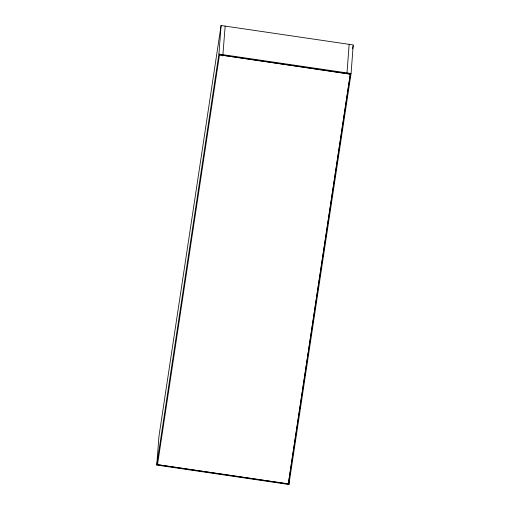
<?xml version="1.0" encoding="UTF-8"?>
<svg xmlns="http://www.w3.org/2000/svg" width="510" height="510" viewBox="0 0 510 510"><rect width="100%" height="100%" fill="white"/><g stroke="black" fill="none" stroke-linecap="round" stroke-linejoin="round"><path stroke-width="0.76" d="M156.768 465.063L158.929 436.483L221.085 25.5L353.232 44.937L351.071 73.516L288.915 484.5L156.768 465.063L218.924 54.079L221.085 25.5M157.513 464.674L288.341 483.913L157.513 464.674L219.491 54.819L350.313 74.058L288.341 483.913M219.491 54.819L350.3 74.218M225.159 26.099L222.8 55.998M288.915 484.5L289.215 480.528M346.998 72.917L349.159 44.338M352.633 48.871L353.111 45.721M288.348 483.76L350.313 74.058M218.924 54.079L351.071 73.516"/></g></svg>
